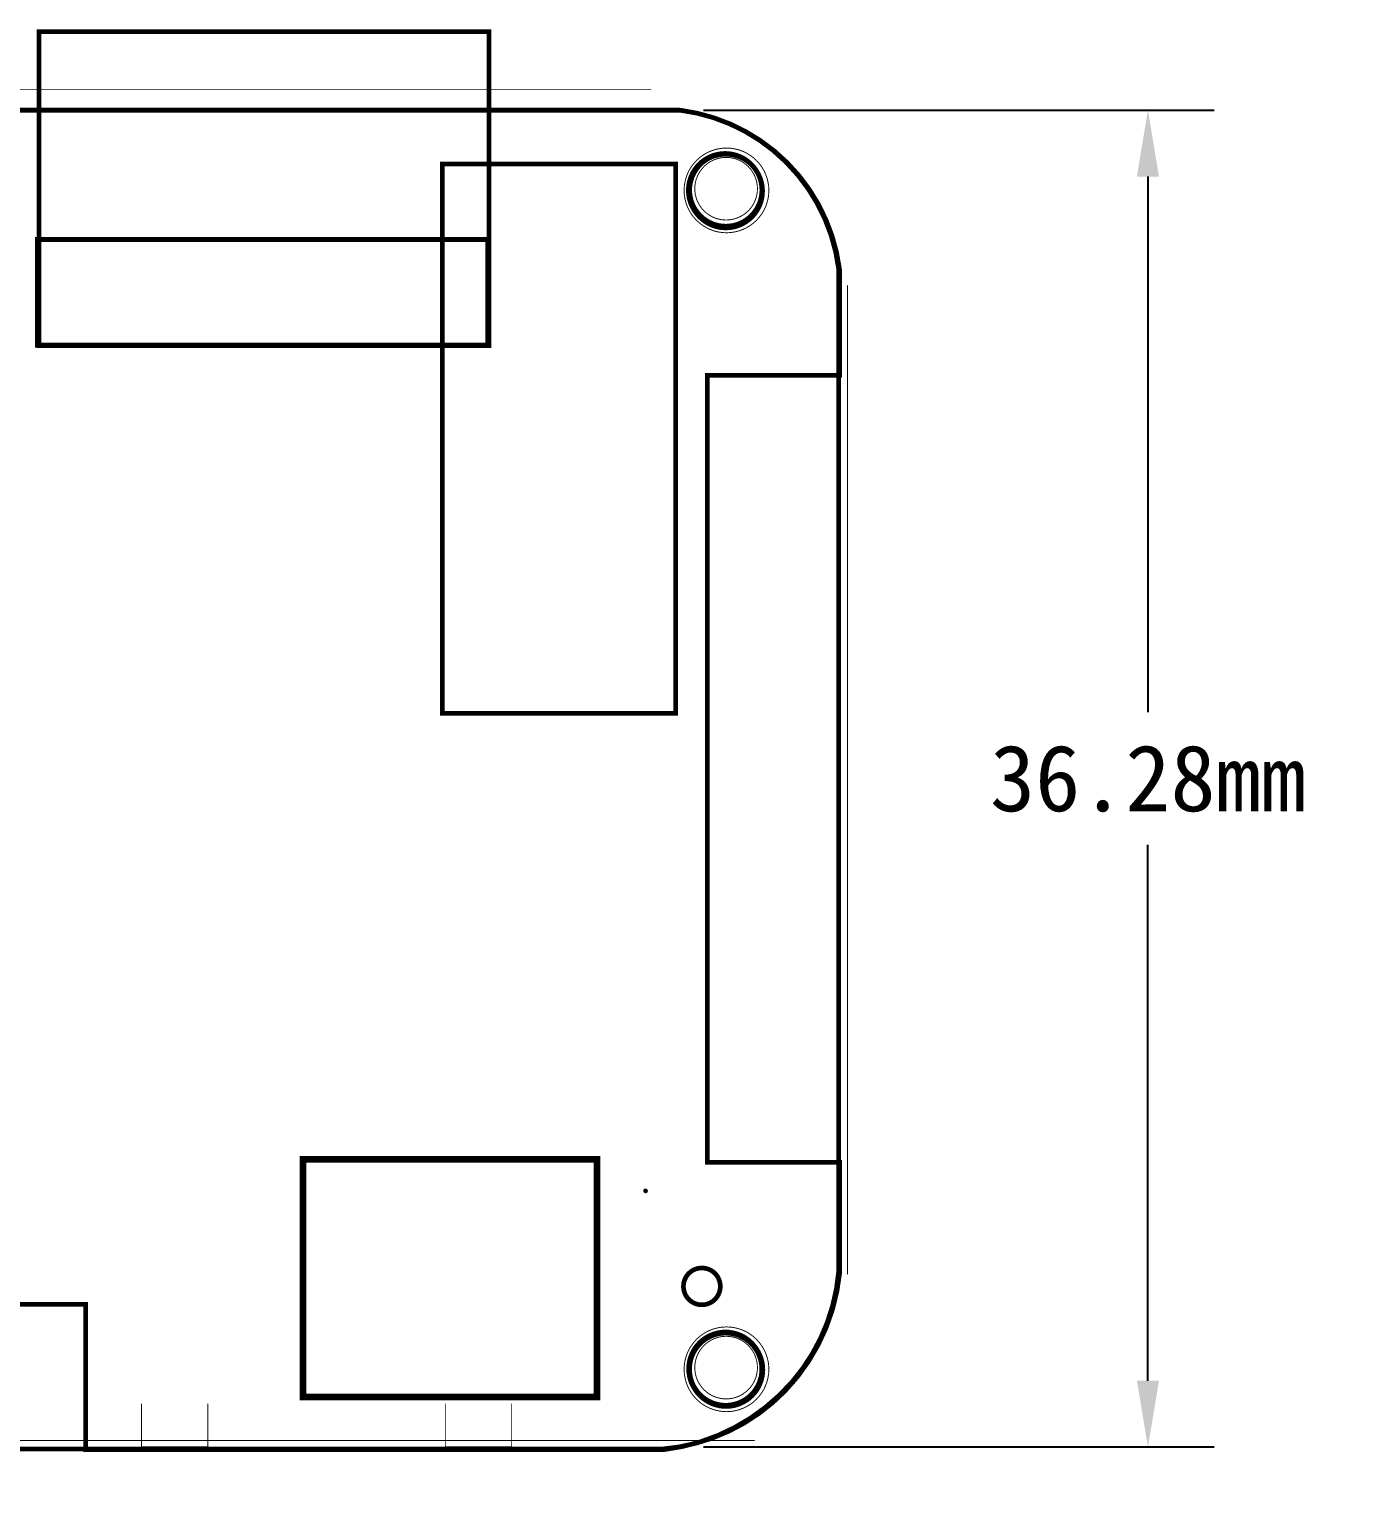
# Model space of a CAD drawing. Extents: x -54 to 75, y -63 to 45.
# Drawn here: x 37.15 to 72.85, y -0.49 to 39.21 of the extents above; entities that cross this region are included whole.
import ezdxf

# ---------------------------------------------------------------- set-up
doc = ezdxf.new("R2010")
doc.units = 0
doc.header["$MEASUREMENT"] = 0
doc.layers.get('0').update_dxf_attribs({"linetype": 'CONTINUOUS'})
doc.layers.get('Defpoints').update_dxf_attribs({"linetype": 'CONTINUOUS'})
for name, color, linetype in [('2D_LINE_01', 255, 'CONTINUOUS'), ('BOARD_CUTOUT_00', 254, 'CONTINUOUS'), ('BOARD_OUTLINE_00', 254, 'CONTINUOUS'), ('DRIL_NPLTE_THRU_01', 3, 'CONTINUOUS'), ('DRIL_PLTE_THRU_01', 3, 'CONTINUOUS'), ('PART_TOP_2DLINE_126', 254, 'CONTINUOUS')]:
    doc.layers.add(name, color=color, linetype=linetype)
doc.dimstyles.get("Standard").update_dxf_attribs({"dimscale": 10, "dimtxt": 0.18, "dimasz": 0.18, "dimexe": 0.18, "dimexo": 0.0625, "dimgap": 0.09, "dimtad": 0, "dimtih": 1, "dimtoh": 1, "dimzin": 0, "dimdsep": 46, "dimtxsty": 'Standard', "dimcen": 0.09, "dimadec": 0, "dimazin": 0, "dimtfac": 1, "dimtofl": 0, "dimtmove": 0, "dimatfit": 3, "dimfxl": 1, "dimtolj": 1, "dimtzin": 0, "dimarcsym": 0})

# ---------------------------------------------------------------- blocks, each defined once
blk = doc.blocks.new('SMOOTH_0$127')
at = {"const_width": 0.0635}
blk.add_lwpolyline([(-0.03175, 0, 1), (0.03175, 0, 1)], format="xyb", close=True, dxfattribs=at)
blk = doc.blocks.new('BOARD_1')
at = {"layer": 'BOARD_CUTOUT_00', "const_width": 0.127}
for points in [[(-6.751, 34.388, 1), (-8.751, 34.388, 1)], [(27.914, 34.381, 1), (25.914, 34.381, 1)], [(-7.722, 32.722, 1), (-8.722, 32.722, 1)], [(26.781, 4.628, 1), (25.781, 4.628, 1)], [(-6.751, 2.379, 1), (-8.751, 2.379, 1)], [(27.922, 2.39, 1), (25.922, 2.39, 1)]]:
    blk.add_lwpolyline(points, format="xyb", close=True, dxfattribs=at)
at = {"layer": 'BOARD_OUTLINE_00', "const_width": 0.127}
blk.add_lwpolyline([(0, 0), (6.847, 0), (6.847, 4.142), (9.561, 4.142), (9.561, 0.199), (25.267, 0.199, 0.185339), (28.735, 2.042, 0.15749), (29.993, 5.027), (29.993, 32.25, 0.340915), (25.686, 36.557), (-5.758, 36.557, 0.19257), (-8.738, 35.265, 0.140096), (-10.137, 32.77), (-10.137, 10.091), (-10.114, 10.091), (-10.114, 4.314), (-10.243, 4.314, 0.201635), (-8.997, 1.213, 0.196192), (-6.063, -0.004), (0, -0.004)], format="xyb", close=True, dxfattribs=at)
at = {"layer": 'BOARD_OUTLINE_00'}
for p in [(6.847, 4.142), (9.561, 4.142), (28.735, 2.042), (0, 0), (6.847, 0), (9.561, 0.199), (25.267, 0.199)]:
    blk.add_blockref('SMOOTH_0$127', p, dxfattribs=at)
blk = doc.blocks.new('SMOOTH_0$0254')
at = {"const_width": 0.0127}
blk.add_lwpolyline([(-0.00635, 0, 1), (0.00635, 0, 1)], format="xyb", close=True, dxfattribs=at)
blk = doc.blocks.new('DRAWING_11')
at = {"layer": '2D_LINE_01', "const_width": 0.0254}
blk.add_lwpolyline([(0, 0), (-36.218, 0)], dxfattribs=at)
at = {"layer": '2D_LINE_01'}
for p in [(-36.218, 0), (0, 0)]:
    blk.add_blockref('SMOOTH_0$0254', p, dxfattribs=at)
blk = doc.blocks.new('DRAWING_97')
at = {"layer": '2D_LINE_01', "const_width": 0.0254}
blk.add_lwpolyline([(0, 0), (18.475, 0)], dxfattribs=at)
at = {"layer": '2D_LINE_01'}
for p in [(0, 0), (18.475, 0)]:
    blk.add_blockref('SMOOTH_0$0254', p, dxfattribs=at)
blk = doc.blocks.new('DRAWING_103')
at = {"layer": '2D_LINE_01', "const_width": 0.0254}
blk.add_lwpolyline([(0, 0), (0, -26.833)], dxfattribs=at)
at = {"layer": '2D_LINE_01'}
for p in [(0, 0), (0, -26.833)]:
    blk.add_blockref('SMOOTH_0$0254', p, dxfattribs=at)
blk = doc.blocks.new('DRAWING_104')
at = {"layer": '2D_LINE_01', "const_width": 0.0254}
blk.add_lwpolyline([(-1.15, 0, 1), (1.15, 0, 1)], format="xyb", close=True, dxfattribs=at)
blk = doc.blocks.new('DRAWING_105')
at = {"layer": '2D_LINE_01', "const_width": 0.0254}
blk.add_lwpolyline([(-1.15, 0, 1), (1.15, 0, 1)], format="xyb", close=True, dxfattribs=at)
blk = doc.blocks.new('DRAWING_127')
at = {"layer": '2D_LINE_01', "const_width": 0.0635}
blk.add_lwpolyline([(0, 0, 1), (0.0635, 0, 1)], format="xyb", close=True, dxfattribs=at)
blk = doc.blocks.new('DRAWING_128')
at = {"layer": '2D_LINE_01', "const_width": 0.127}
blk.add_lwpolyline([(0, 0, 1), (-2, 0, 1)], format="xyb", close=True, dxfattribs=at)
blk = doc.blocks.new('DRAWING_129')
at = {"layer": '2D_LINE_01', "const_width": 0.127}
blk.add_lwpolyline([(0, 0, 1), (-2, 0, 1)], format="xyb", close=True, dxfattribs=at)
blk = doc.blocks.new('DRAWING_133')
at = {"layer": '2D_LINE_01', "const_width": 0.127}
blk.add_lwpolyline([(0, 0), (6.326, 0), (6.326, -14.907), (0, -14.907)], close=True, dxfattribs=at)
at = {"layer": '2D_LINE_01'}
for p in [(0, 0), (6.326, 0), (0, -14.907), (6.326, -14.907)]:
    blk.add_blockref('SMOOTH_0$127', p, dxfattribs=at)
blk = doc.blocks.new('DRAWING_134')
at = {"layer": '2D_LINE_01', "const_width": 0.0635}
blk.add_lwpolyline([(0, 0, 1), (0.0635, 0, 1)], format="xyb", close=True, dxfattribs=at)
blk = doc.blocks.new('DRAWING_135')
at = {"layer": '2D_LINE_01', "const_width": 0.0635}
blk.add_lwpolyline([(0, 0, 1), (0.0635, 0, 1)], format="xyb", close=True, dxfattribs=at)
blk = doc.blocks.new('DRAWING_136')
at = {"layer": '2D_LINE_01', "const_width": 0.0635}
blk.add_lwpolyline([(0, 0, 1), (0.0635, 0, 1)], format="xyb", close=True, dxfattribs=at)
blk = doc.blocks.new('DRAWING_137')
at = {"layer": '2D_LINE_01', "const_width": 0.0635}
blk.add_lwpolyline([(0, 0, 1), (0.0635, 0, 1)], format="xyb", close=True, dxfattribs=at)
blk = doc.blocks.new('DRAWING_139')
at = {"layer": '2D_LINE_01', "const_width": 0.0635}
blk.add_lwpolyline([(0, 0, 1), (0.0635, 0, 1)], format="xyb", close=True, dxfattribs=at)
blk = doc.blocks.new('DRAWING_144')
at = {"layer": '2D_LINE_01', "const_width": 0.127}
blk.add_lwpolyline([(0, 0), (0, -5.196), (-3.834, -5.196, 0.220322), (-2.385, -8.461, 0.188952), (0.433, -9.499), (1.594, -9.499), (1.594, -10.383), (13.284, -10.383), (13.284, -9.288), (31.154, -9.288), (31.154, -9.288), (31.597, -9.288, 0.183083), (34.945, -7.703, 0.167791), (36.423, -4.504), (36.423, -1.501), (32.832, -1.501), (32.832, 19.858), (36.42, 19.858), (36.42, 22.731, 0.341889), (32.098, 27.053), (0.914, 27.053, 0.207545), (-2.298, 25.8, 0.141876), (-3.705, 23.277), (-0.01, 23.277), (-0.01, 0)], format="xyb", close=True, dxfattribs=at)
at = {"layer": '2D_LINE_01'}
for p in [(0, 0), (-3.834, -5.196), (0, -5.196), (-2.385, -8.461)]:
    blk.add_blockref('SMOOTH_0$127', p, dxfattribs=at)
blk = doc.blocks.new('DRAWING_153')
at = {"layer": '2D_LINE_01', "const_width": 0.127}
blk.add_lwpolyline([(0, 0, 1), (-1.96, 0, 1)], format="xyb", close=True, dxfattribs=at)
blk = doc.blocks.new('DRAWING_154')
at = {"layer": '2D_LINE_01', "const_width": 0.127}
blk.add_lwpolyline([(0, 0, 1), (-1.96, 0, 1)], format="xyb", close=True, dxfattribs=at)
blk = doc.blocks.new('DRAWING_160')
at = {"layer": '2D_LINE_01', "const_width": 0.0254}
blk.add_lwpolyline([(0, 0), (-1.8, 0)], dxfattribs=at)
at = {"layer": '2D_LINE_01'}
for p in [(-1.8, 0), (0, 0)]:
    blk.add_blockref('SMOOTH_0$0254', p, dxfattribs=at)
blk = doc.blocks.new('DRAWING_161')
at = {"layer": '2D_LINE_01', "const_width": 0.0127}
blk.add_lwpolyline([(0, 0, 1), (0.0127, 0, 1)], format="xyb", close=True, dxfattribs=at)
blk = doc.blocks.new('DRAWING_162')
at = {"layer": '2D_LINE_01', "const_width": 0.0127}
blk.add_lwpolyline([(0, 0, 1), (0.0127, 0, 1)], format="xyb", close=True, dxfattribs=at)
blk = doc.blocks.new('DRAWING_163')
at = {"layer": '2D_LINE_01', "const_width": 0.0127}
blk.add_lwpolyline([(0, 0, 1), (0.0127, 0, 1)], format="xyb", close=True, dxfattribs=at)
blk = doc.blocks.new('DRAWING_164')
at = {"layer": '2D_LINE_01', "const_width": 0.0127}
blk.add_lwpolyline([(0, 0, 1), (0.0127, 0, 1)], format="xyb", close=True, dxfattribs=at)
blk = doc.blocks.new('DRAWING_165')
at = {"layer": '2D_LINE_01', "const_width": 0.0254}
blk.add_lwpolyline([(0, 0), (-1.8, 0)], dxfattribs=at)
at = {"layer": '2D_LINE_01'}
for p in [(-1.8, 0), (0, 0)]:
    blk.add_blockref('SMOOTH_0$0254', p, dxfattribs=at)
blk = doc.blocks.new('DRAWING_166')
at = {"layer": '2D_LINE_01', "const_width": 0.0127}
blk.add_lwpolyline([(0, 0, 1), (0.0127, 0, 1)], format="xyb", close=True, dxfattribs=at)
blk = doc.blocks.new('DRAWING_167')
at = {"layer": '2D_LINE_01', "const_width": 0.0127}
blk.add_lwpolyline([(0, 0, 1), (0.0127, 0, 1)], format="xyb", close=True, dxfattribs=at)
blk = doc.blocks.new('DRAWING_168')
at = {"layer": '2D_LINE_01', "const_width": 0.0127}
blk.add_lwpolyline([(0, 0, 1), (0.0127, 0, 1)], format="xyb", close=True, dxfattribs=at)
blk = doc.blocks.new('DRAWING_169')
at = {"layer": '2D_LINE_01', "const_width": 0.0127}
blk.add_lwpolyline([(0, 0, 1), (0.0127, 0, 1)], format="xyb", close=True, dxfattribs=at)
blk = doc.blocks.new('DRAWING_176')
at = {"layer": '2D_LINE_01', "const_width": 0.0254}
blk.add_lwpolyline([(0, 0), (0, -1.157)], dxfattribs=at)
at = {"layer": '2D_LINE_01'}
for p in [(0, 0), (0, -1.157)]:
    blk.add_blockref('SMOOTH_0$0254', p, dxfattribs=at)
blk = doc.blocks.new('DRAWING_177')
at = {"layer": '2D_LINE_01', "const_width": 0.0127}
blk.add_lwpolyline([(0, 0, 1), (0.0127, 0, 1)], format="xyb", close=True, dxfattribs=at)
blk = doc.blocks.new('DRAWING_178')
at = {"layer": '2D_LINE_01', "const_width": 0.0127}
blk.add_lwpolyline([(0, 0, 1), (0.0127, 0, 1)], format="xyb", close=True, dxfattribs=at)
blk = doc.blocks.new('DRAWING_179')
at = {"layer": '2D_LINE_01', "const_width": 0.0127}
blk.add_lwpolyline([(0, 0, 1), (0.0127, 0, 1)], format="xyb", close=True, dxfattribs=at)
blk = doc.blocks.new('DRAWING_180')
at = {"layer": '2D_LINE_01', "const_width": 0.0127}
blk.add_lwpolyline([(0, 0, 1), (0.0127, 0, 1)], format="xyb", close=True, dxfattribs=at)
blk = doc.blocks.new('DRAWING_181')
at = {"layer": '2D_LINE_01', "const_width": 0.0254}
blk.add_lwpolyline([(0, 0), (0, -1.157)], dxfattribs=at)
at = {"layer": '2D_LINE_01'}
for p in [(0, 0), (0, -1.157)]:
    blk.add_blockref('SMOOTH_0$0254', p, dxfattribs=at)
blk = doc.blocks.new('DRAWING_182')
at = {"layer": '2D_LINE_01', "const_width": 0.0127}
blk.add_lwpolyline([(0, 0, 1), (0.0127, 0, 1)], format="xyb", close=True, dxfattribs=at)
blk = doc.blocks.new('DRAWING_183')
at = {"layer": '2D_LINE_01', "const_width": 0.0127}
blk.add_lwpolyline([(0, 0, 1), (0.0127, 0, 1)], format="xyb", close=True, dxfattribs=at)
blk = doc.blocks.new('DRAWING_184')
at = {"layer": '2D_LINE_01', "const_width": 0.0127}
blk.add_lwpolyline([(0, 0, 1), (0.0127, 0, 1)], format="xyb", close=True, dxfattribs=at)
blk = doc.blocks.new('DRAWING_185')
at = {"layer": '2D_LINE_01', "const_width": 0.0127}
blk.add_lwpolyline([(0, 0, 1), (0.0127, 0, 1)], format="xyb", close=True, dxfattribs=at)
blk = doc.blocks.new('DRAWING_186')
at = {"layer": '2D_LINE_01', "const_width": 0.0254}
blk.add_lwpolyline([(0, 0), (0, -1.151)], dxfattribs=at)
at = {"layer": '2D_LINE_01'}
for p in [(0, 0), (0, -1.151)]:
    blk.add_blockref('SMOOTH_0$0254', p, dxfattribs=at)
blk = doc.blocks.new('DRAWING_187')
at = {"layer": '2D_LINE_01', "const_width": 0.0127}
blk.add_lwpolyline([(0, 0, 1), (0.0127, 0, 1)], format="xyb", close=True, dxfattribs=at)
blk = doc.blocks.new('DRAWING_188')
at = {"layer": '2D_LINE_01', "const_width": 0.0127}
blk.add_lwpolyline([(0, 0, 1), (0.0127, 0, 1)], format="xyb", close=True, dxfattribs=at)
blk = doc.blocks.new('DRAWING_189')
at = {"layer": '2D_LINE_01', "const_width": 0.0127}
blk.add_lwpolyline([(0, 0, 1), (0.0127, 0, 1)], format="xyb", close=True, dxfattribs=at)
blk = doc.blocks.new('DRAWING_190')
at = {"layer": '2D_LINE_01', "const_width": 0.0127}
blk.add_lwpolyline([(0, 0, 1), (0.0127, 0, 1)], format="xyb", close=True, dxfattribs=at)
blk = doc.blocks.new('DRAWING_191')
at = {"layer": '2D_LINE_01', "const_width": 0.0254}
blk.add_lwpolyline([(0, 0), (0, -1.151)], dxfattribs=at)
at = {"layer": '2D_LINE_01'}
for p in [(0, 0), (0, -1.151)]:
    blk.add_blockref('SMOOTH_0$0254', p, dxfattribs=at)
blk = doc.blocks.new('DRAWING_192')
at = {"layer": '2D_LINE_01', "const_width": 0.0127}
blk.add_lwpolyline([(0, 0, 1), (0.0127, 0, 1)], format="xyb", close=True, dxfattribs=at)
blk = doc.blocks.new('DRAWING_193')
at = {"layer": '2D_LINE_01', "const_width": 0.0127}
blk.add_lwpolyline([(0, 0, 1), (0.0127, 0, 1)], format="xyb", close=True, dxfattribs=at)
blk = doc.blocks.new('DRAWING_194')
at = {"layer": '2D_LINE_01', "const_width": 0.0127}
blk.add_lwpolyline([(0, 0, 1), (0.0127, 0, 1)], format="xyb", close=True, dxfattribs=at)
blk = doc.blocks.new('DRAWING_195')
at = {"layer": '2D_LINE_01', "const_width": 0.0127}
blk.add_lwpolyline([(0, 0, 1), (0.0127, 0, 1)], format="xyb", close=True, dxfattribs=at)
blk = doc.blocks.new('DRAWING_196')
at = {"layer": '2D_LINE_01', "const_width": 0.0254}
blk.add_lwpolyline([(-0.85, 0, 1), (0.85, 0, 1)], format="xyb", close=True, dxfattribs=at)
blk = doc.blocks.new('DRAWING_197')
at = {"layer": '2D_LINE_01', "const_width": 0.0254}
blk.add_lwpolyline([(-0.85, 0, 1), (0.85, 0, 1)], format="xyb", close=True, dxfattribs=at)
blk = doc.blocks.new('DRAWING_200')
at = {"layer": '2D_LINE_01', "const_width": 0.127}
blk.add_lwpolyline([(0, 0), (-12.215, 0), (-12.215, 8.527), (0, 8.527)], close=True, dxfattribs=at)
at = {"layer": '2D_LINE_01'}
for p in [(-12.215, 8.527), (0, 8.527), (-12.215, 0), (0, 0)]:
    blk.add_blockref('SMOOTH_0$127', p, dxfattribs=at)
blk = doc.blocks.new('DRAWING_201')
at = {"layer": '2D_LINE_01', "const_width": 0.0635}
blk.add_lwpolyline([(0, 0, 1), (0.0635, 0, 1)], format="xyb", close=True, dxfattribs=at)
blk = doc.blocks.new('DRAWING_202')
at = {"layer": '2D_LINE_01', "const_width": 0.0635}
blk.add_lwpolyline([(0, 0, 1), (0.0635, 0, 1)], format="xyb", close=True, dxfattribs=at)
blk = doc.blocks.new('DRAWING_207')
at = {"layer": '2D_LINE_01', "const_width": 0.127}
blk.add_lwpolyline([(0, 0), (-12.2174, 0), (-12.2174, 2.87503), (0, 2.87503)], close=True, dxfattribs=at)
at = {"layer": '2D_LINE_01'}
for p in [(-12.2174, 2.87503), (0, 2.87503), (-12.2174, 0), (0, 0)]:
    blk.add_blockref('SMOOTH_0$127', p, dxfattribs=at)
blk = doc.blocks.new('DRAWING_208')
at = {"layer": '2D_LINE_01', "const_width": 0.0635}
blk.add_lwpolyline([(0, 0, 1), (-0.0635, 0, 1)], format="xyb", close=True, dxfattribs=at)
blk = doc.blocks.new('DRAWING_209')
at = {"layer": '2D_LINE_01', "const_width": 0.0635}
blk.add_lwpolyline([(0, 0, 1), (-0.0635, 0, 1)], format="xyb", close=True, dxfattribs=at)
blk = doc.blocks.new('DRAWING_210')
at = {"layer": '2D_LINE_01', "const_width": 0.0635}
blk.add_lwpolyline([(0, 0, 1), (-0.0635, 0, 1)], format="xyb", close=True, dxfattribs=at)
blk = doc.blocks.new('DRAWING_211')
at = {"layer": '2D_LINE_01', "const_width": 0.0635}
blk.add_lwpolyline([(0, 0, 1), (-0.0635, 0, 1)], format="xyb", close=True, dxfattribs=at)
blk = doc.blocks.new('DRIL_HOLE_0')
blk.add_lwpolyline([(0, 0, 1), (0, 0, 1)], format="xyb", close=True)
blk = doc.blocks.new('STK_TOP_3')
at = {"layer": 'DRIL_PLTE_THRU_01'}
blk.add_blockref('DRIL_HOLE_0', (0, 0), dxfattribs=at)
blk = doc.blocks.new('SYM_TOP_3')
blk.add_blockref('STK_TOP_3', (0, 0))
blk = doc.blocks.new('PART_TOP_10')
blk.add_blockref('SYM_TOP_3', (0, 0))
blk = doc.blocks.new('PART_TOP_13')
blk.add_blockref('SYM_TOP_3', (0, 0))
blk = doc.blocks.new('SMOOTH_0$1778')
at = {"const_width": 0.0889}
blk.add_lwpolyline([(-0.04445, 0, 1), (0.04445, 0, 1)], format="xyb", close=True, dxfattribs=at)
blk = doc.blocks.new('PART_BODY_TOP_214')
at = {"layer": 'PART_TOP_2DLINE_126', "const_width": 0.1778}
blk.add_lwpolyline([(-6.4516, 4.6482), (0, 4.6482), (0, -3.3274), (-6.4516, -3.3274)], close=True, dxfattribs=at)
at = {"layer": 'PART_TOP_2DLINE_126'}
for p in [(-6.4516, 4.6482), (0, 4.6482), (-6.4516, -3.3274), (0, -3.3274)]:
    blk.add_blockref('SMOOTH_0$1778', p, dxfattribs=at)
blk = doc.blocks.new('STK_TOP_5')
at = {"layer": 'DRIL_NPLTE_THRU_01'}
blk.add_blockref('DRIL_HOLE_0', (0, 0), dxfattribs=at)
blk = doc.blocks.new('STK_TOP_6')
at = {"layer": 'DRIL_NPLTE_THRU_01'}
blk.add_blockref('DRIL_HOLE_0', (0, 0), dxfattribs=at)
blk = doc.blocks.new('SYM_TOP_5')
for name, p in [('PART_BODY_TOP_214', (0, 0)), ('STK_TOP_6', (-3, 3.75)), ('STK_TOP_5', (0, 1.25)), ('STK_TOP_5', (0, 0)), ('STK_TOP_6', (-3, -2.5))]:
    blk.add_blockref(name, p)
blk = doc.blocks.new('PART_TOP_14')
blk.add_blockref('SYM_TOP_5', (0, 0))
blk = doc.blocks.new('PART_TOP_15')
blk.add_blockref('SYM_TOP_3', (0, 0))
blk = doc.blocks.new('PART_BODY_TOP_221')
at = {"layer": 'PART_TOP_2DLINE_126', "const_width": 0.127}
blk.add_lwpolyline([(-6.4262, 1.35103), (5.7912, 1.35103), (5.7912, -1.524), (-6.4262, -1.524)], close=True, dxfattribs=at)
at = {"layer": 'PART_TOP_2DLINE_126'}
for p in [(-6.4262, 1.35103), (5.7912, 1.35103), (-6.4262, -1.524), (5.7912, -1.524)]:
    blk.add_blockref('SMOOTH_0$127', p, dxfattribs=at)
blk = doc.blocks.new('STK_TOP_22')
at = {"layer": 'DRIL_NPLTE_THRU_01'}
blk.add_blockref('DRIL_HOLE_0', (0, 0), dxfattribs=at)
blk = doc.blocks.new('STK_TOP_23')
at = {"layer": 'DRIL_NPLTE_THRU_01'}
blk.add_blockref('DRIL_HOLE_0', (0, 0), dxfattribs=at)
blk = doc.blocks.new('SYM_TOP_6')
for name, p in [('PART_BODY_TOP_221', (0, 0)), ('STK_TOP_22', (-5.1, 1.35103)), ('STK_TOP_22', (-4.5, 1.35103)), ('STK_TOP_22', (-3.9, 1.35103)), ('STK_TOP_22', (-3.3, 1.35103)), ('STK_TOP_22', (-2.7, 1.35103)), ('STK_TOP_22', (-2.1, 1.35103)), ('STK_TOP_22', (-1.5, 1.35103)), ('STK_TOP_22', (-0.9, 1.35103)), ('STK_TOP_22', (-0.3, 1.35103)), ('STK_TOP_22', (0.3, 1.35103)), ('STK_TOP_22', (0.9, 1.35103)), ('STK_TOP_22', (1.5, 1.35103)), ('STK_TOP_22', (2.1, 1.35103)), ('STK_TOP_22', (2.7, 1.35103)), ('STK_TOP_22', (3.3, 1.35103)), ('STK_TOP_22', (3.9, 1.35103)), ('STK_TOP_22', (4.5, 1.35103)), ('STK_TOP_23', (-6, -1.24892)), ('STK_TOP_22', (-5.4, -1.524)), ('STK_TOP_22', (-4.8, -1.524)), ('STK_TOP_22', (-4.2, -1.524)), ('STK_TOP_22', (-3.6, -1.524)), ('STK_TOP_22', (-3, -1.524)), ('STK_TOP_22', (-2.4, -1.524)), ('STK_TOP_22', (-1.8, -1.524)), ('STK_TOP_22', (-1.2, -1.524)), ('STK_TOP_22', (-0.6, -1.524)), ('STK_TOP_22', (0, -1.524)), ('STK_TOP_22', (0.6, -1.524)), ('STK_TOP_22', (1.2, -1.524)), ('STK_TOP_22', (1.8, -1.524)), ('STK_TOP_22', (2.4, -1.524)), ('STK_TOP_22', (3, -1.524)), ('STK_TOP_22', (3.6, -1.524)), ('STK_TOP_22', (4.2, -1.524)), ('STK_TOP_22', (4.8, -1.524)), ('STK_TOP_23', (5.4, -1.24892))]:
    blk.add_blockref(name, p)
blk = doc.blocks.new('PART_TOP_16')
blk.add_blockref('SYM_TOP_6', (0, 0))
blk = doc.blocks.new('*D315')
at = {"color": 0, "linetype": 'Continuous', "lineweight": -2, "transparency": 16777216}
for p, q in [((55.448, 37.014), (69.313, 37.014)), ((67.513, 35.214), (67.513, 20.672)), ((67.513, 2.53), (67.513, 17.072)), ((55.448, 0.73), (69.313, 0.73))]:
    blk.add_line(p, q, dxfattribs=at)
at = {"color": 0, "linetype": 'Continuous', "transparency": 16777216}
for points in [[(67.213, 35.214), (67.813, 35.214), (67.513, 37.014)], [(67.213, 2.53), (67.813, 2.53), (67.513, 0.73)]]:
    blk.add_solid(points, dxfattribs=at)
at = {"layer": 'Defpoints', "color": 0, "linetype": 'Continuous', "transparency": 16777216}
for p in [(54.823, 37.014), (54.823, 0.73), (67.513, 0.73)]:
    blk.add_point(p, dxfattribs=at)
at = {"color": 0, "linetype": 'Continuous', "transparency": 16777216, "insert": (67.513, 18.872), "char_height": 1.8, "attachment_point": 5}
blk.add_mtext('\\A1;36.28mm', dxfattribs=at)

msp = doc.modelspace()

# ---------------------------------------------------------------- block references
for name, p in [('DRAWING_200', (49.632, 30.623)), ('DRAWING_97', (35.551, 37.573)), ('BOARD_1', (29.127, 0.461)), ('DRAWING_144', (22.725, 9.961)), ('DRAWING_104', (56.076, 34.839)), ('DRAWING_128', (57.055, 34.821)), ('DRAWING_154', (57.037, 34.847)), ('DRAWING_197', (56.066, 34.885)), ('DRAWING_133', (48.368, 35.555)), ('DRAWING_134', (48.336, 35.555)), ('DRAWING_135', (54.662, 35.555)), ('DRAWING_207', (49.595, 30.638)), ('DRAWING_210', (37.409, 33.513)), ('DRAWING_211', (49.626, 33.513)), ('DRAWING_103', (59.36, 32.256)), ('DRAWING_209', (37.409, 30.638)), ('DRAWING_202', (37.385, 30.623)), ('DRAWING_208', (49.626, 30.638)), ('DRAWING_201', (49.6, 30.623)), ('PART_TOP_15', (49.316, 28.859)), ('DRAWING_137', (48.336, 20.648)), ('DRAWING_136', (54.662, 20.648)), ('DRAWING_139', (53.848, 7.681)), ('DRAWING_105', (56.076, 2.839)), ('DRAWING_129', (57.063, 2.83)), ('DRAWING_153', (57.034, 2.842)), ('DRAWING_196', (56.066, 2.885)), ('DRAWING_127', (57.844, 2.482)), ('DRAWING_176', (40.201, 1.897)), ('DRAWING_177', (40.195, 1.897)), ('DRAWING_179', (40.195, 1.897)), ('DRAWING_181', (42.001, 1.897)), ('DRAWING_182', (41.995, 1.897)), ('DRAWING_184', (41.995, 1.897)), ('DRAWING_186', (48.446, 1.89)), ('DRAWING_187', (48.439, 1.89)), ('DRAWING_189', (48.439, 1.89)), ('DRAWING_191', (50.246, 1.89)), ('DRAWING_192', (50.239, 1.89)), ('DRAWING_194', (50.239, 1.89)), ('DRAWING_11', (56.835, 0.905)), ('DRAWING_165', (42.001, 0.739)), ('DRAWING_167', (40.195, 0.739)), ('DRAWING_169', (40.195, 0.739)), ('DRAWING_178', (40.195, 0.739)), ('DRAWING_180', (40.195, 0.739)), ('DRAWING_166', (41.995, 0.739)), ('DRAWING_168', (41.995, 0.739)), ('DRAWING_183', (41.995, 0.739)), ('DRAWING_185', (41.995, 0.739)), ('DRAWING_160', (50.246, 0.739)), ('DRAWING_162', (48.439, 0.739)), ('DRAWING_164', (48.439, 0.739)), ('DRAWING_188', (48.439, 0.739)), ('DRAWING_190', (48.439, 0.739)), ('DRAWING_161', (50.239, 0.739)), ('DRAWING_163', (50.239, 0.739)), ('DRAWING_193', (50.239, 0.739)), ('DRAWING_195', (50.239, 0.739))]:
    msp.add_blockref(name, p)
for name, p, rotation in [('PART_TOP_16', (43.196, 31.982), 180), ('PART_TOP_13', (37.957, 18.653), 90), ('PART_TOP_10', (49.128, 9.879), 180), ('PART_TOP_14', (47.911, 2.085), 270)]:
    msp.add_blockref(name, p, dxfattribs=dict(rotation=rotation))

# ---------------------------------------------------------------- dimensions: what is measured, and where the dimension line sits
at = {"linetype": 'Continuous'}
dim = msp.add_linear_dim(base=(67.513, 0.73), p1=(54.823, 37.014), p2=(54.823, 0.73), angle=90, dimstyle='Standard', override={"dimpost": 'mm'}, dxfattribs=at)
dim.commit()
dim.dimension.update_dxf_attribs({"geometry": '*D315', "text_midpoint": (67.513, 18.872)})

doc.saveas('drawing.dxf')
